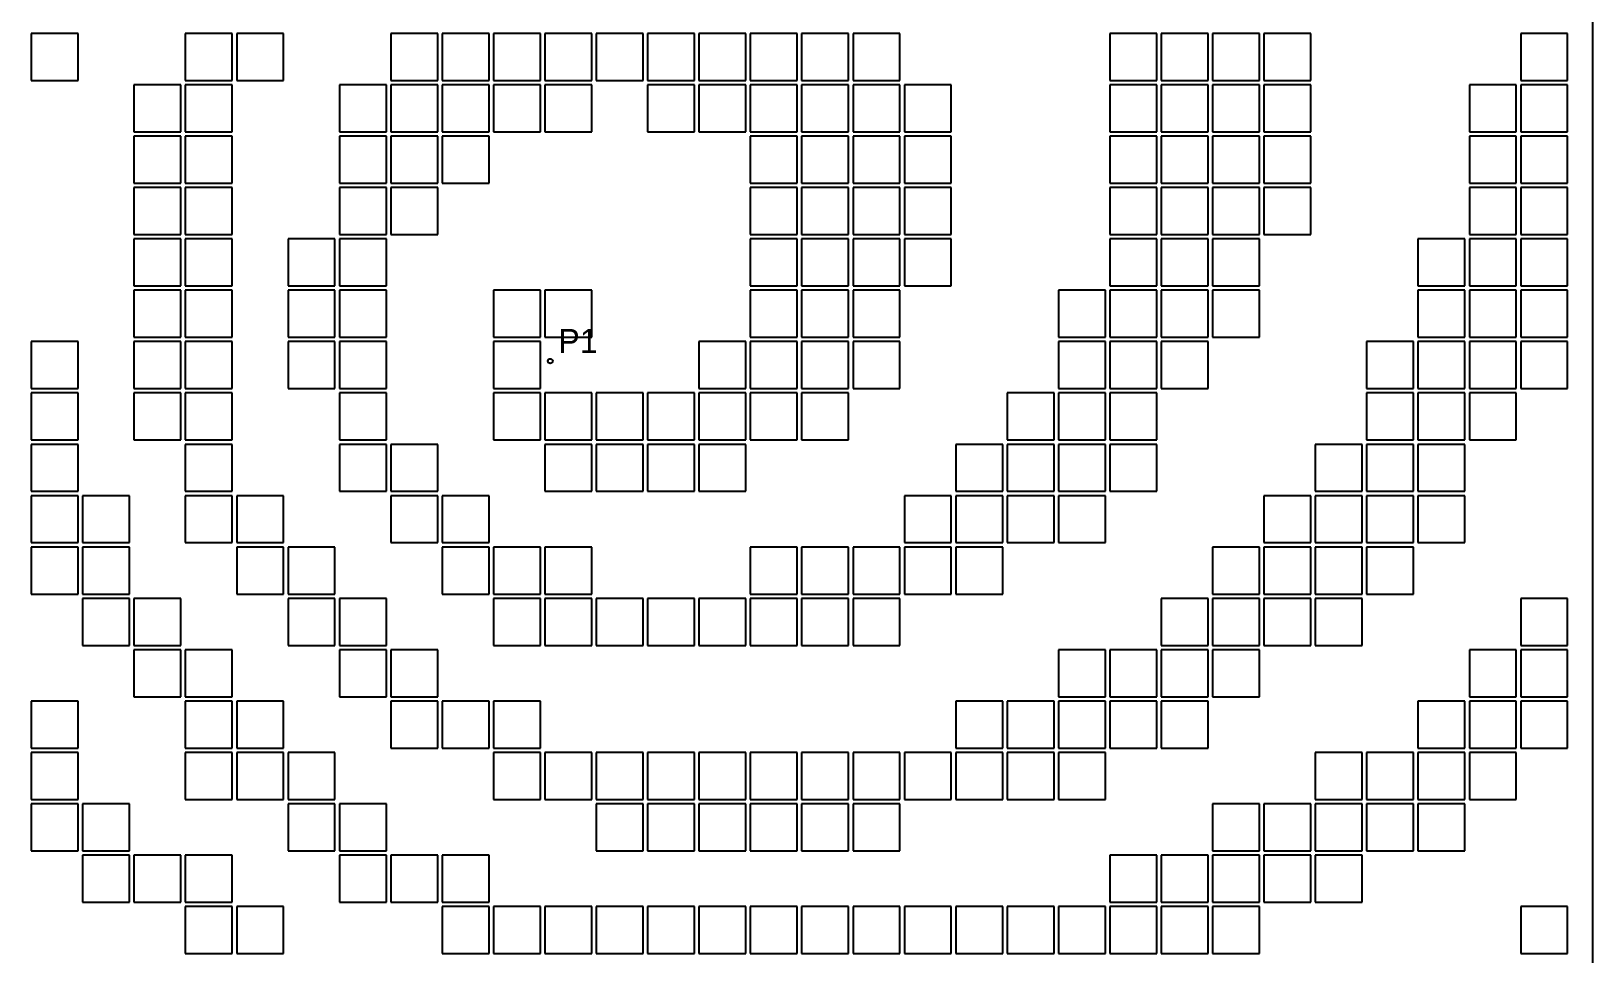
# Model space of a CAD drawing. Extents: x -326 to 326, y -269 to 269.
# Drawn here: x 0.3 to 194.9, y 38.4 to 153.6 of the extents above; entities that cross this region are included whole.
import ezdxf

# ---------------------------------------------------------------- set-up
doc = ezdxf.new("R2010")
doc.units = 0

msp = doc.modelspace()

# ---------------------------------------------------------------- linework, layer by layer
at = {"layer": 'FEEDS'}
msp.add_circle((64.952, 112.5), 0.3, dxfattribs=at)
at = {"layer": 'PATCHES'}
for p, q in [((6.125, 153.325), (0.275, 153.325)), ((0.275, 153.325), (0.275, 147.475)), ((6.125, 147.475), (6.125, 153.325)), ((25.325, 153.325), (19.475, 153.325)), ((19.475, 153.325), (19.475, 147.475)), ((25.325, 147.475), (25.325, 153.325)), ((31.725, 153.325), (25.875, 153.325)), ((25.875, 153.325), (25.875, 147.475)), ((31.725, 147.475), (31.725, 153.325)), ((50.925, 153.325), (45.075, 153.325)), ((45.075, 153.325), (45.075, 147.475)), ((50.925, 147.475), (50.925, 153.325)), ((57.325, 153.325), (51.475, 153.325)), ((51.475, 153.325), (51.475, 147.475)), ((57.325, 147.475), (57.325, 153.325)), ((63.725, 153.325), (57.875, 153.325)), ((57.875, 153.325), (57.875, 147.475)), ((63.725, 147.475), (63.725, 153.325)), ((70.125, 153.325), (64.275, 153.325)), ((64.275, 153.325), (64.275, 147.475)), ((70.125, 147.475), (70.125, 153.325)), ((76.525, 153.325), (70.675, 153.325)), ((70.675, 153.325), (70.675, 147.475)), ((76.525, 147.475), (76.525, 153.325)), ((82.925, 153.325), (77.075, 153.325)), ((77.075, 153.325), (77.075, 147.475)), ((82.925, 147.475), (82.925, 153.325)), ((89.325, 153.325), (83.475, 153.325)), ((83.475, 153.325), (83.475, 147.475)), ((89.325, 147.475), (89.325, 153.325)), ((95.725, 153.325), (89.875, 153.325)), ((89.875, 153.325), (89.875, 147.475)), ((95.725, 147.475), (95.725, 153.325)), ((102.125, 153.325), (96.275, 153.325)), ((96.275, 153.325), (96.275, 147.475)), ((102.125, 147.475), (102.125, 153.325)), ((108.525, 153.325), (102.675, 153.325)), ((102.675, 153.325), (102.675, 147.475)), ((108.525, 147.475), (108.525, 153.325)), ((140.525, 153.325), (134.675, 153.325)), ((134.675, 153.325), (134.675, 147.475)), ((140.525, 147.475), (140.525, 153.325)), ((146.925, 153.325), (141.075, 153.325)), ((141.075, 153.325), (141.075, 147.475)), ((146.925, 147.475), (146.925, 153.325)), ((153.325, 153.325), (147.475, 153.325)), ((147.475, 153.325), (147.475, 147.475)), ((153.325, 147.475), (153.325, 153.325)), ((159.725, 153.325), (153.875, 153.325)), ((153.875, 153.325), (153.875, 147.475)), ((159.725, 147.475), (159.725, 153.325)), ((191.725, 153.325), (185.875, 153.325)), ((185.875, 153.325), (185.875, 147.475)), ((191.725, 147.475), (191.725, 153.325)), ((0.275, 147.475), (6.125, 147.475)), ((18.925, 146.925), (13.075, 146.925)), ((13.075, 146.925), (13.075, 141.075)), ((18.925, 141.075), (18.925, 146.925)), ((19.475, 147.475), (25.325, 147.475)), ((25.325, 146.925), (19.475, 146.925)), ((19.475, 146.925), (19.475, 141.075)), ((25.325, 141.075), (25.325, 146.925)), ((25.875, 147.475), (31.725, 147.475)), ((44.525, 146.925), (38.675, 146.925)), ((38.675, 146.925), (38.675, 141.075)), ((44.525, 141.075), (44.525, 146.925)), ((45.075, 147.475), (50.925, 147.475)), ((50.925, 146.925), (45.075, 146.925)), ((45.075, 146.925), (45.075, 141.075)), ((50.925, 141.075), (50.925, 146.925)), ((51.475, 147.475), (57.325, 147.475)), ((57.325, 146.925), (51.475, 146.925)), ((51.475, 146.925), (51.475, 141.075)), ((57.325, 141.075), (57.325, 146.925)), ((57.875, 147.475), (63.725, 147.475)), ((63.725, 146.925), (57.875, 146.925)), ((57.875, 146.925), (57.875, 141.075)), ((63.725, 141.075), (63.725, 146.925)), ((64.275, 147.475), (70.125, 147.475)), ((70.125, 146.925), (64.275, 146.925)), ((64.275, 146.925), (64.275, 141.075)), ((70.125, 141.075), (70.125, 146.925)), ((70.675, 147.475), (76.525, 147.475)), ((77.075, 147.475), (82.925, 147.475)), ((82.925, 146.925), (77.075, 146.925)), ((77.075, 146.925), (77.075, 141.075)), ((82.925, 141.075), (82.925, 146.925)), ((83.475, 147.475), (89.325, 147.475)), ((89.325, 146.925), (83.475, 146.925)), ((83.475, 146.925), (83.475, 141.075)), ((89.325, 141.075), (89.325, 146.925)), ((89.875, 147.475), (95.725, 147.475)), ((95.725, 146.925), (89.875, 146.925)), ((89.875, 146.925), (89.875, 141.075)), ((95.725, 141.075), (95.725, 146.925)), ((96.275, 147.475), (102.125, 147.475)), ((102.125, 146.925), (96.275, 146.925)), ((96.275, 146.925), (96.275, 141.075)), ((102.125, 141.075), (102.125, 146.925)), ((102.675, 147.475), (108.525, 147.475)), ((108.525, 146.925), (102.675, 146.925)), ((102.675, 146.925), (102.675, 141.075)), ((108.525, 141.075), (108.525, 146.925)), ((114.925, 146.925), (109.075, 146.925)), ((109.075, 146.925), (109.075, 141.075)), ((114.925, 141.075), (114.925, 146.925)), ((134.675, 147.475), (140.525, 147.475)), ((140.525, 146.925), (134.675, 146.925)), ((134.675, 146.925), (134.675, 141.075)), ((140.525, 141.075), (140.525, 146.925)), ((141.075, 147.475), (146.925, 147.475)), ((146.925, 146.925), (141.075, 146.925)), ((141.075, 146.925), (141.075, 141.075)), ((146.925, 141.075), (146.925, 146.925)), ((147.475, 147.475), (153.325, 147.475)), ((153.325, 146.925), (147.475, 146.925)), ((147.475, 146.925), (147.475, 141.075)), ((153.325, 141.075), (153.325, 146.925)), ((153.875, 147.475), (159.725, 147.475)), ((159.725, 146.925), (153.875, 146.925)), ((153.875, 146.925), (153.875, 141.075)), ((159.725, 141.075), (159.725, 146.925)), ((185.325, 146.925), (179.475, 146.925)), ((179.475, 146.925), (179.475, 141.075)), ((185.325, 141.075), (185.325, 146.925)), ((185.875, 147.475), (191.725, 147.475)), ((191.725, 146.925), (185.875, 146.925)), ((185.875, 146.925), (185.875, 141.075)), ((191.725, 141.075), (191.725, 146.925)), ((13.075, 141.075), (18.925, 141.075)), ((18.925, 140.525), (13.075, 140.525)), ((13.075, 140.525), (13.075, 134.675)), ((18.925, 134.675), (18.925, 140.525)), ((19.475, 141.075), (25.325, 141.075)), ((25.325, 140.525), (19.475, 140.525)), ((19.475, 140.525), (19.475, 134.675)), ((25.325, 134.675), (25.325, 140.525)), ((38.675, 141.075), (44.525, 141.075)), ((44.525, 140.525), (38.675, 140.525)), ((38.675, 140.525), (38.675, 134.675)), ((44.525, 134.675), (44.525, 140.525)), ((45.075, 141.075), (50.925, 141.075)), ((50.925, 140.525), (45.075, 140.525)), ((45.075, 140.525), (45.075, 134.675)), ((50.925, 134.675), (50.925, 140.525)), ((51.475, 141.075), (57.325, 141.075)), ((57.325, 140.525), (51.475, 140.525)), ((51.475, 140.525), (51.475, 134.675)), ((57.325, 134.675), (57.325, 140.525)), ((57.875, 141.075), (63.725, 141.075)), ((64.275, 141.075), (70.125, 141.075)), ((77.075, 141.075), (82.925, 141.075)), ((83.475, 141.075), (89.325, 141.075)), ((89.875, 141.075), (95.725, 141.075)), ((95.725, 140.525), (89.875, 140.525)), ((89.875, 140.525), (89.875, 134.675)), ((95.725, 134.675), (95.725, 140.525)), ((96.275, 141.075), (102.125, 141.075)), ((102.125, 140.525), (96.275, 140.525)), ((96.275, 140.525), (96.275, 134.675)), ((102.125, 134.675), (102.125, 140.525)), ((102.675, 141.075), (108.525, 141.075)), ((108.525, 140.525), (102.675, 140.525)), ((102.675, 140.525), (102.675, 134.675)), ((108.525, 134.675), (108.525, 140.525)), ((109.075, 141.075), (114.925, 141.075)), ((114.925, 140.525), (109.075, 140.525)), ((109.075, 140.525), (109.075, 134.675)), ((114.925, 134.675), (114.925, 140.525)), ((134.675, 141.075), (140.525, 141.075)), ((140.525, 140.525), (134.675, 140.525)), ((134.675, 140.525), (134.675, 134.675)), ((140.525, 134.675), (140.525, 140.525)), ((141.075, 141.075), (146.925, 141.075)), ((146.925, 140.525), (141.075, 140.525)), ((141.075, 140.525), (141.075, 134.675)), ((146.925, 134.675), (146.925, 140.525)), ((147.475, 141.075), (153.325, 141.075)), ((153.325, 140.525), (147.475, 140.525)), ((147.475, 140.525), (147.475, 134.675)), ((153.325, 134.675), (153.325, 140.525)), ((153.875, 141.075), (159.725, 141.075)), ((159.725, 140.525), (153.875, 140.525)), ((153.875, 140.525), (153.875, 134.675)), ((159.725, 134.675), (159.725, 140.525)), ((179.475, 141.075), (185.325, 141.075)), ((185.325, 140.525), (179.475, 140.525)), ((179.475, 140.525), (179.475, 134.675)), ((185.325, 134.675), (185.325, 140.525)), ((185.875, 141.075), (191.725, 141.075)), ((191.725, 140.525), (185.875, 140.525)), ((185.875, 140.525), (185.875, 134.675)), ((191.725, 134.675), (191.725, 140.525)), ((13.075, 134.675), (18.925, 134.675)), ((19.475, 134.675), (25.325, 134.675)), ((38.675, 134.675), (44.525, 134.675)), ((45.075, 134.675), (50.925, 134.675)), ((51.475, 134.675), (57.325, 134.675)), ((89.875, 134.675), (95.725, 134.675)), ((96.275, 134.675), (102.125, 134.675)), ((102.675, 134.675), (108.525, 134.675)), ((109.075, 134.675), (114.925, 134.675)), ((134.675, 134.675), (140.525, 134.675)), ((141.075, 134.675), (146.925, 134.675)), ((147.475, 134.675), (153.325, 134.675)), ((153.875, 134.675), (159.725, 134.675)), ((179.475, 134.675), (185.325, 134.675)), ((185.875, 134.675), (191.725, 134.675)), ((18.925, 134.125), (13.075, 134.125)), ((13.075, 134.125), (13.075, 128.275)), ((18.925, 128.275), (18.925, 134.125)), ((25.325, 134.125), (19.475, 134.125)), ((19.475, 134.125), (19.475, 128.275)), ((25.325, 128.275), (25.325, 134.125)), ((44.525, 134.125), (38.675, 134.125)), ((38.675, 134.125), (38.675, 128.275)), ((44.525, 128.275), (44.525, 134.125)), ((50.925, 134.125), (45.075, 134.125)), ((45.075, 134.125), (45.075, 128.275)), ((50.925, 128.275), (50.925, 134.125)), ((95.725, 134.125), (89.875, 134.125)), ((89.875, 134.125), (89.875, 128.275)), ((95.725, 128.275), (95.725, 134.125)), ((102.125, 134.125), (96.275, 134.125)), ((96.275, 134.125), (96.275, 128.275)), ((102.125, 128.275), (102.125, 134.125)), ((108.525, 134.125), (102.675, 134.125)), ((102.675, 134.125), (102.675, 128.275)), ((108.525, 128.275), (108.525, 134.125)), ((114.925, 134.125), (109.075, 134.125)), ((109.075, 134.125), (109.075, 128.275)), ((114.925, 128.275), (114.925, 134.125)), ((140.525, 134.125), (134.675, 134.125)), ((134.675, 134.125), (134.675, 128.275)), ((140.525, 128.275), (140.525, 134.125)), ((146.925, 134.125), (141.075, 134.125)), ((141.075, 134.125), (141.075, 128.275)), ((146.925, 128.275), (146.925, 134.125)), ((153.325, 134.125), (147.475, 134.125)), ((147.475, 134.125), (147.475, 128.275)), ((153.325, 128.275), (153.325, 134.125)), ((159.725, 134.125), (153.875, 134.125)), ((153.875, 134.125), (153.875, 128.275)), ((159.725, 128.275), (159.725, 134.125)), ((185.325, 134.125), (179.475, 134.125)), ((179.475, 134.125), (179.475, 128.275)), ((185.325, 128.275), (185.325, 134.125)), ((191.725, 134.125), (185.875, 134.125)), ((185.875, 134.125), (185.875, 128.275)), ((191.725, 128.275), (191.725, 134.125)), ((13.075, 128.275), (18.925, 128.275)), ((18.925, 127.725), (13.075, 127.725)), ((13.075, 127.725), (13.075, 121.875)), ((18.925, 121.875), (18.925, 127.725)), ((19.475, 128.275), (25.325, 128.275)), ((25.325, 127.725), (19.475, 127.725)), ((19.475, 127.725), (19.475, 121.875)), ((25.325, 121.875), (25.325, 127.725)), ((38.125, 127.725), (32.275, 127.725)), ((32.275, 127.725), (32.275, 121.875)), ((38.125, 121.875), (38.125, 127.725)), ((38.675, 128.275), (44.525, 128.275)), ((44.525, 127.725), (38.675, 127.725)), ((38.675, 127.725), (38.675, 121.875)), ((44.525, 121.875), (44.525, 127.725)), ((45.075, 128.275), (50.925, 128.275)), ((89.875, 128.275), (95.725, 128.275)), ((95.725, 127.725), (89.875, 127.725)), ((89.875, 127.725), (89.875, 121.875)), ((95.725, 121.875), (95.725, 127.725)), ((96.275, 128.275), (102.125, 128.275)), ((102.125, 127.725), (96.275, 127.725)), ((96.275, 127.725), (96.275, 121.875)), ((102.125, 121.875), (102.125, 127.725)), ((102.675, 128.275), (108.525, 128.275)), ((108.525, 127.725), (102.675, 127.725)), ((102.675, 127.725), (102.675, 121.875)), ((108.525, 121.875), (108.525, 127.725)), ((109.075, 128.275), (114.925, 128.275)), ((114.925, 127.725), (109.075, 127.725)), ((109.075, 127.725), (109.075, 121.875)), ((114.925, 121.875), (114.925, 127.725)), ((134.675, 128.275), (140.525, 128.275)), ((140.525, 127.725), (134.675, 127.725)), ((134.675, 127.725), (134.675, 121.875)), ((140.525, 121.875), (140.525, 127.725)), ((141.075, 128.275), (146.925, 128.275)), ((146.925, 127.725), (141.075, 127.725)), ((141.075, 127.725), (141.075, 121.875)), ((146.925, 121.875), (146.925, 127.725)), ((147.475, 128.275), (153.325, 128.275)), ((153.325, 127.725), (147.475, 127.725)), ((147.475, 127.725), (147.475, 121.875)), ((153.325, 121.875), (153.325, 127.725)), ((153.875, 128.275), (159.725, 128.275)), ((178.925, 127.725), (173.075, 127.725)), ((173.075, 127.725), (173.075, 121.875)), ((178.925, 121.875), (178.925, 127.725)), ((179.475, 128.275), (185.325, 128.275)), ((185.325, 127.725), (179.475, 127.725)), ((179.475, 127.725), (179.475, 121.875)), ((185.325, 121.875), (185.325, 127.725)), ((185.875, 128.275), (191.725, 128.275)), ((191.725, 127.725), (185.875, 127.725)), ((185.875, 127.725), (185.875, 121.875)), ((191.725, 121.875), (191.725, 127.725)), ((13.075, 121.875), (18.925, 121.875)), ((18.925, 121.325), (13.075, 121.325)), ((13.075, 121.325), (13.075, 115.475)), ((18.925, 115.475), (18.925, 121.325)), ((19.475, 121.875), (25.325, 121.875)), ((25.325, 121.325), (19.475, 121.325)), ((19.475, 121.325), (19.475, 115.475)), ((25.325, 115.475), (25.325, 121.325)), ((32.275, 121.875), (38.125, 121.875)), ((38.125, 121.325), (32.275, 121.325)), ((32.275, 121.325), (32.275, 115.475)), ((38.125, 115.475), (38.125, 121.325)), ((38.675, 121.875), (44.525, 121.875)), ((44.525, 121.325), (38.675, 121.325)), ((38.675, 121.325), (38.675, 115.475)), ((44.525, 115.475), (44.525, 121.325)), ((63.725, 121.325), (57.875, 121.325)), ((57.875, 121.325), (57.875, 115.475)), ((63.725, 115.475), (63.725, 121.325)), ((70.125, 121.325), (64.275, 121.325)), ((64.275, 121.325), (64.275, 115.475)), ((70.125, 115.475), (70.125, 121.325)), ((89.875, 121.875), (95.725, 121.875)), ((95.725, 121.325), (89.875, 121.325)), ((89.875, 121.325), (89.875, 115.475)), ((95.725, 115.475), (95.725, 121.325)), ((96.275, 121.875), (102.125, 121.875)), ((102.125, 121.325), (96.275, 121.325)), ((96.275, 121.325), (96.275, 115.475)), ((102.125, 115.475), (102.125, 121.325)), ((102.675, 121.875), (108.525, 121.875)), ((108.525, 121.325), (102.675, 121.325)), ((102.675, 121.325), (102.675, 115.475)), ((108.525, 115.475), (108.525, 121.325)), ((109.075, 121.875), (114.925, 121.875)), ((134.125, 121.325), (128.275, 121.325)), ((128.275, 121.325), (128.275, 115.475)), ((134.125, 115.475), (134.125, 121.325)), ((134.675, 121.875), (140.525, 121.875)), ((140.525, 121.325), (134.675, 121.325)), ((134.675, 121.325), (134.675, 115.475)), ((140.525, 115.475), (140.525, 121.325)), ((141.075, 121.875), (146.925, 121.875)), ((146.925, 121.325), (141.075, 121.325)), ((141.075, 121.325), (141.075, 115.475)), ((146.925, 115.475), (146.925, 121.325)), ((147.475, 121.875), (153.325, 121.875)), ((153.325, 121.325), (147.475, 121.325)), ((147.475, 121.325), (147.475, 115.475)), ((153.325, 115.475), (153.325, 121.325)), ((173.075, 121.875), (178.925, 121.875)), ((178.925, 121.325), (173.075, 121.325)), ((173.075, 121.325), (173.075, 115.475)), ((178.925, 115.475), (178.925, 121.325)), ((179.475, 121.875), (185.325, 121.875)), ((185.325, 121.325), (179.475, 121.325)), ((179.475, 121.325), (179.475, 115.475)), ((185.325, 115.475), (185.325, 121.325)), ((185.875, 121.875), (191.725, 121.875)), ((191.725, 121.325), (185.875, 121.325)), ((185.875, 121.325), (185.875, 115.475)), ((191.725, 115.475), (191.725, 121.325)), ((6.125, 114.925), (0.275, 114.925)), ((0.275, 114.925), (0.275, 109.075)), ((6.125, 109.075), (6.125, 114.925)), ((13.075, 115.475), (18.925, 115.475)), ((18.925, 114.925), (13.075, 114.925)), ((13.075, 114.925), (13.075, 109.075)), ((18.925, 109.075), (18.925, 114.925)), ((19.475, 115.475), (25.325, 115.475)), ((25.325, 114.925), (19.475, 114.925)), ((19.475, 114.925), (19.475, 109.075)), ((25.325, 109.075), (25.325, 114.925)), ((32.275, 115.475), (38.125, 115.475)), ((38.125, 114.925), (32.275, 114.925)), ((32.275, 114.925), (32.275, 109.075)), ((38.125, 109.075), (38.125, 114.925)), ((38.675, 115.475), (44.525, 115.475)), ((44.525, 114.925), (38.675, 114.925)), ((38.675, 114.925), (38.675, 109.075)), ((44.525, 109.075), (44.525, 114.925)), ((57.875, 115.475), (63.725, 115.475)), ((63.725, 114.925), (57.875, 114.925)), ((57.875, 114.925), (57.875, 109.075)), ((63.725, 109.075), (63.725, 114.925)), ((64.275, 115.475), (70.125, 115.475)), ((89.325, 114.925), (83.475, 114.925)), ((83.475, 114.925), (83.475, 109.075)), ((89.325, 109.075), (89.325, 114.925)), ((89.875, 115.475), (95.725, 115.475)), ((95.725, 114.925), (89.875, 114.925)), ((89.875, 114.925), (89.875, 109.075)), ((95.725, 109.075), (95.725, 114.925)), ((96.275, 115.475), (102.125, 115.475)), ((102.125, 114.925), (96.275, 114.925)), ((96.275, 114.925), (96.275, 109.075)), ((102.125, 109.075), (102.125, 114.925)), ((102.675, 115.475), (108.525, 115.475)), ((108.525, 114.925), (102.675, 114.925)), ((102.675, 114.925), (102.675, 109.075)), ((108.525, 109.075), (108.525, 114.925)), ((128.275, 115.475), (134.125, 115.475)), ((134.125, 114.925), (128.275, 114.925)), ((128.275, 114.925), (128.275, 109.075)), ((134.125, 109.075), (134.125, 114.925)), ((134.675, 115.475), (140.525, 115.475)), ((140.525, 114.925), (134.675, 114.925)), ((134.675, 114.925), (134.675, 109.075)), ((140.525, 109.075), (140.525, 114.925)), ((141.075, 115.475), (146.925, 115.475)), ((146.925, 114.925), (141.075, 114.925)), ((141.075, 114.925), (141.075, 109.075)), ((146.925, 109.075), (146.925, 114.925)), ((147.475, 115.475), (153.325, 115.475)), ((172.525, 114.925), (166.675, 114.925)), ((166.675, 114.925), (166.675, 109.075)), ((172.525, 109.075), (172.525, 114.925)), ((173.075, 115.475), (178.925, 115.475)), ((178.925, 114.925), (173.075, 114.925)), ((173.075, 114.925), (173.075, 109.075)), ((178.925, 109.075), (178.925, 114.925)), ((179.475, 115.475), (185.325, 115.475)), ((185.325, 114.925), (179.475, 114.925)), ((179.475, 114.925), (179.475, 109.075)), ((185.325, 109.075), (185.325, 114.925)), ((185.875, 115.475), (191.725, 115.475)), ((191.725, 114.925), (185.875, 114.925)), ((185.875, 114.925), (185.875, 109.075)), ((191.725, 109.075), (191.725, 114.925)), ((0.275, 109.075), (6.125, 109.075)), ((13.075, 109.075), (18.925, 109.075)), ((19.475, 109.075), (25.325, 109.075)), ((32.275, 109.075), (38.125, 109.075)), ((38.675, 109.075), (44.525, 109.075)), ((57.875, 109.075), (63.725, 109.075)), ((83.475, 109.075), (89.325, 109.075)), ((89.875, 109.075), (95.725, 109.075)), ((96.275, 109.075), (102.125, 109.075)), ((102.675, 109.075), (108.525, 109.075)), ((128.275, 109.075), (134.125, 109.075)), ((134.675, 109.075), (140.525, 109.075)), ((141.075, 109.075), (146.925, 109.075)), ((166.675, 109.075), (172.525, 109.075)), ((173.075, 109.075), (178.925, 109.075)), ((179.475, 109.075), (185.325, 109.075)), ((185.875, 109.075), (191.725, 109.075)), ((6.125, 108.525), (0.275, 108.525)), ((0.275, 108.525), (0.275, 102.675)), ((6.125, 102.675), (6.125, 108.525)), ((18.925, 108.525), (13.075, 108.525)), ((13.075, 108.525), (13.075, 102.675)), ((18.925, 102.675), (18.925, 108.525)), ((25.325, 108.525), (19.475, 108.525)), ((19.475, 108.525), (19.475, 102.675)), ((25.325, 102.675), (25.325, 108.525)), ((44.525, 108.525), (38.675, 108.525)), ((38.675, 108.525), (38.675, 102.675)), ((44.525, 102.675), (44.525, 108.525)), ((63.725, 108.525), (57.875, 108.525)), ((57.875, 108.525), (57.875, 102.675)), ((63.725, 102.675), (63.725, 108.525)), ((70.125, 108.525), (64.275, 108.525)), ((64.275, 108.525), (64.275, 102.675)), ((70.125, 102.675), (70.125, 108.525)), ((76.525, 108.525), (70.675, 108.525)), ((70.675, 108.525), (70.675, 102.675)), ((76.525, 102.675), (76.525, 108.525)), ((82.925, 108.525), (77.075, 108.525)), ((77.075, 108.525), (77.075, 102.675)), ((82.925, 102.675), (82.925, 108.525)), ((89.325, 108.525), (83.475, 108.525)), ((83.475, 108.525), (83.475, 102.675)), ((89.325, 102.675), (89.325, 108.525)), ((95.725, 108.525), (89.875, 108.525)), ((89.875, 108.525), (89.875, 102.675)), ((95.725, 102.675), (95.725, 108.525)), ((102.125, 108.525), (96.275, 108.525)), ((96.275, 108.525), (96.275, 102.675)), ((102.125, 102.675), (102.125, 108.525)), ((127.725, 108.525), (121.875, 108.525)), ((121.875, 108.525), (121.875, 102.675)), ((127.725, 102.675), (127.725, 108.525)), ((134.125, 108.525), (128.275, 108.525)), ((128.275, 108.525), (128.275, 102.675)), ((134.125, 102.675), (134.125, 108.525)), ((140.525, 108.525), (134.675, 108.525)), ((134.675, 108.525), (134.675, 102.675)), ((140.525, 102.675), (140.525, 108.525)), ((172.525, 108.525), (166.675, 108.525)), ((166.675, 108.525), (166.675, 102.675)), ((172.525, 102.675), (172.525, 108.525)), ((178.925, 108.525), (173.075, 108.525)), ((173.075, 108.525), (173.075, 102.675)), ((178.925, 102.675), (178.925, 108.525)), ((185.325, 108.525), (179.475, 108.525)), ((179.475, 108.525), (179.475, 102.675)), ((185.325, 102.675), (185.325, 108.525)), ((0.275, 102.675), (6.125, 102.675)), ((6.125, 102.125), (0.275, 102.125)), ((0.275, 102.125), (0.275, 96.275)), ((6.125, 96.275), (6.125, 102.125)), ((13.075, 102.675), (18.925, 102.675)), ((19.475, 102.675), (25.325, 102.675)), ((25.325, 102.125), (19.475, 102.125)), ((19.475, 102.125), (19.475, 96.275)), ((25.325, 96.275), (25.325, 102.125)), ((38.675, 102.675), (44.525, 102.675)), ((44.525, 102.125), (38.675, 102.125)), ((38.675, 102.125), (38.675, 96.275)), ((44.525, 96.275), (44.525, 102.125)), ((50.925, 102.125), (45.075, 102.125)), ((45.075, 102.125), (45.075, 96.275)), ((50.925, 96.275), (50.925, 102.125)), ((57.875, 102.675), (63.725, 102.675)), ((64.275, 102.675), (70.125, 102.675)), ((70.125, 102.125), (64.275, 102.125)), ((64.275, 102.125), (64.275, 96.275)), ((70.125, 96.275), (70.125, 102.125)), ((70.675, 102.675), (76.525, 102.675)), ((76.525, 102.125), (70.675, 102.125)), ((70.675, 102.125), (70.675, 96.275)), ((76.525, 96.275), (76.525, 102.125)), ((77.075, 102.675), (82.925, 102.675)), ((82.925, 102.125), (77.075, 102.125)), ((77.075, 102.125), (77.075, 96.275)), ((82.925, 96.275), (82.925, 102.125)), ((83.475, 102.675), (89.325, 102.675)), ((89.325, 102.125), (83.475, 102.125)), ((83.475, 102.125), (83.475, 96.275)), ((89.325, 96.275), (89.325, 102.125)), ((89.875, 102.675), (95.725, 102.675)), ((96.275, 102.675), (102.125, 102.675)), ((121.325, 102.125), (115.475, 102.125)), ((115.475, 102.125), (115.475, 96.275)), ((121.325, 96.275), (121.325, 102.125)), ((121.875, 102.675), (127.725, 102.675)), ((127.725, 102.125), (121.875, 102.125)), ((121.875, 102.125), (121.875, 96.275)), ((127.725, 96.275), (127.725, 102.125)), ((128.275, 102.675), (134.125, 102.675)), ((134.125, 102.125), (128.275, 102.125)), ((128.275, 102.125), (128.275, 96.275)), ((134.125, 96.275), (134.125, 102.125)), ((134.675, 102.675), (140.525, 102.675)), ((140.525, 102.125), (134.675, 102.125)), ((134.675, 102.125), (134.675, 96.275)), ((140.525, 96.275), (140.525, 102.125)), ((166.125, 102.125), (160.275, 102.125)), ((160.275, 102.125), (160.275, 96.275)), ((166.125, 96.275), (166.125, 102.125)), ((166.675, 102.675), (172.525, 102.675)), ((172.525, 102.125), (166.675, 102.125)), ((166.675, 102.125), (166.675, 96.275)), ((172.525, 96.275), (172.525, 102.125)), ((173.075, 102.675), (178.925, 102.675)), ((178.925, 102.125), (173.075, 102.125)), ((173.075, 102.125), (173.075, 96.275)), ((178.925, 96.275), (178.925, 102.125)), ((179.475, 102.675), (185.325, 102.675)), ((0.275, 96.275), (6.125, 96.275)), ((6.125, 95.725), (0.275, 95.725)), ((0.275, 95.725), (0.275, 89.875)), ((6.125, 89.875), (6.125, 95.725)), ((12.525, 95.725), (6.675, 95.725)), ((6.675, 95.725), (6.675, 89.875)), ((12.525, 89.875), (12.525, 95.725)), ((19.475, 96.275), (25.325, 96.275)), ((25.325, 95.725), (19.475, 95.725)), ((19.475, 95.725), (19.475, 89.875)), ((25.325, 89.875), (25.325, 95.725)), ((31.725, 95.725), (25.875, 95.725)), ((25.875, 95.725), (25.875, 89.875)), ((31.725, 89.875), (31.725, 95.725)), ((38.675, 96.275), (44.525, 96.275)), ((45.075, 96.275), (50.925, 96.275)), ((50.925, 95.725), (45.075, 95.725)), ((45.075, 95.725), (45.075, 89.875)), ((50.925, 89.875), (50.925, 95.725)), ((57.325, 95.725), (51.475, 95.725)), ((51.475, 95.725), (51.475, 89.875)), ((57.325, 89.875), (57.325, 95.725)), ((64.275, 96.275), (70.125, 96.275)), ((70.675, 96.275), (76.525, 96.275)), ((77.075, 96.275), (82.925, 96.275)), ((83.475, 96.275), (89.325, 96.275)), ((114.925, 95.725), (109.075, 95.725)), ((109.075, 95.725), (109.075, 89.875)), ((114.925, 89.875), (114.925, 95.725)), ((115.475, 96.275), (121.325, 96.275)), ((121.325, 95.725), (115.475, 95.725)), ((115.475, 95.725), (115.475, 89.875)), ((121.325, 89.875), (121.325, 95.725)), ((121.875, 96.275), (127.725, 96.275)), ((127.725, 95.725), (121.875, 95.725)), ((121.875, 95.725), (121.875, 89.875)), ((127.725, 89.875), (127.725, 95.725)), ((128.275, 96.275), (134.125, 96.275)), ((134.125, 95.725), (128.275, 95.725)), ((128.275, 95.725), (128.275, 89.875)), ((134.125, 89.875), (134.125, 95.725)), ((134.675, 96.275), (140.525, 96.275)), ((159.725, 95.725), (153.875, 95.725)), ((153.875, 95.725), (153.875, 89.875)), ((159.725, 89.875), (159.725, 95.725)), ((160.275, 96.275), (166.125, 96.275)), ((166.125, 95.725), (160.275, 95.725)), ((160.275, 95.725), (160.275, 89.875)), ((166.125, 89.875), (166.125, 95.725)), ((166.675, 96.275), (172.525, 96.275)), ((172.525, 95.725), (166.675, 95.725)), ((166.675, 95.725), (166.675, 89.875)), ((172.525, 89.875), (172.525, 95.725)), ((173.075, 96.275), (178.925, 96.275)), ((178.925, 95.725), (173.075, 95.725)), ((173.075, 95.725), (173.075, 89.875)), ((178.925, 89.875), (178.925, 95.725)), ((0.275, 89.875), (6.125, 89.875)), ((6.675, 89.875), (12.525, 89.875)), ((19.475, 89.875), (25.325, 89.875)), ((25.875, 89.875), (31.725, 89.875)), ((45.075, 89.875), (50.925, 89.875)), ((51.475, 89.875), (57.325, 89.875)), ((109.075, 89.875), (114.925, 89.875)), ((115.475, 89.875), (121.325, 89.875)), ((121.875, 89.875), (127.725, 89.875)), ((128.275, 89.875), (134.125, 89.875)), ((153.875, 89.875), (159.725, 89.875)), ((160.275, 89.875), (166.125, 89.875)), ((166.675, 89.875), (172.525, 89.875)), ((173.075, 89.875), (178.925, 89.875)), ((6.125, 89.325), (0.275, 89.325)), ((0.275, 89.325), (0.275, 83.475)), ((6.125, 83.475), (6.125, 89.325)), ((12.525, 89.325), (6.675, 89.325)), ((6.675, 89.325), (6.675, 83.475)), ((12.525, 83.475), (12.525, 89.325)), ((31.725, 89.325), (25.875, 89.325)), ((25.875, 89.325), (25.875, 83.475)), ((31.725, 83.475), (31.725, 89.325)), ((38.125, 89.325), (32.275, 89.325)), ((32.275, 89.325), (32.275, 83.475)), ((38.125, 83.475), (38.125, 89.325)), ((57.325, 89.325), (51.475, 89.325)), ((51.475, 89.325), (51.475, 83.475)), ((57.325, 83.475), (57.325, 89.325)), ((63.725, 89.325), (57.875, 89.325)), ((57.875, 89.325), (57.875, 83.475)), ((63.725, 83.475), (63.725, 89.325)), ((70.125, 89.325), (64.275, 89.325)), ((64.275, 89.325), (64.275, 83.475)), ((70.125, 83.475), (70.125, 89.325)), ((95.725, 89.325), (89.875, 89.325)), ((89.875, 89.325), (89.875, 83.475)), ((95.725, 83.475), (95.725, 89.325)), ((102.125, 89.325), (96.275, 89.325)), ((96.275, 89.325), (96.275, 83.475)), ((102.125, 83.475), (102.125, 89.325)), ((108.525, 89.325), (102.675, 89.325)), ((102.675, 89.325), (102.675, 83.475)), ((108.525, 83.475), (108.525, 89.325)), ((114.925, 89.325), (109.075, 89.325)), ((109.075, 89.325), (109.075, 83.475)), ((114.925, 83.475), (114.925, 89.325)), ((121.325, 89.325), (115.475, 89.325)), ((115.475, 89.325), (115.475, 83.475)), ((121.325, 83.475), (121.325, 89.325)), ((153.325, 89.325), (147.475, 89.325)), ((147.475, 89.325), (147.475, 83.475)), ((153.325, 83.475), (153.325, 89.325)), ((159.725, 89.325), (153.875, 89.325)), ((153.875, 89.325), (153.875, 83.475)), ((159.725, 83.475), (159.725, 89.325)), ((166.125, 89.325), (160.275, 89.325)), ((160.275, 89.325), (160.275, 83.475)), ((166.125, 83.475), (166.125, 89.325)), ((172.525, 89.325), (166.675, 89.325)), ((166.675, 89.325), (166.675, 83.475)), ((172.525, 83.475), (172.525, 89.325)), ((0.275, 83.475), (6.125, 83.475)), ((6.675, 83.475), (12.525, 83.475)), ((12.525, 82.925), (6.675, 82.925)), ((6.675, 82.925), (6.675, 77.075)), ((12.525, 77.075), (12.525, 82.925)), ((18.925, 82.925), (13.075, 82.925)), ((13.075, 82.925), (13.075, 77.075)), ((18.925, 77.075), (18.925, 82.925)), ((25.875, 83.475), (31.725, 83.475)), ((32.275, 83.475), (38.125, 83.475)), ((38.125, 82.925), (32.275, 82.925)), ((32.275, 82.925), (32.275, 77.075)), ((38.125, 77.075), (38.125, 82.925)), ((44.525, 82.925), (38.675, 82.925)), ((38.675, 82.925), (38.675, 77.075)), ((44.525, 77.075), (44.525, 82.925)), ((51.475, 83.475), (57.325, 83.475)), ((57.875, 83.475), (63.725, 83.475)), ((63.725, 82.925), (57.875, 82.925)), ((57.875, 82.925), (57.875, 77.075)), ((63.725, 77.075), (63.725, 82.925)), ((64.275, 83.475), (70.125, 83.475)), ((70.125, 82.925), (64.275, 82.925)), ((64.275, 82.925), (64.275, 77.075)), ((70.125, 77.075), (70.125, 82.925)), ((76.525, 82.925), (70.675, 82.925)), ((70.675, 82.925), (70.675, 77.075)), ((76.525, 77.075), (76.525, 82.925)), ((82.925, 82.925), (77.075, 82.925)), ((77.075, 82.925), (77.075, 77.075)), ((82.925, 77.075), (82.925, 82.925)), ((89.325, 82.925), (83.475, 82.925)), ((83.475, 82.925), (83.475, 77.075)), ((89.325, 77.075), (89.325, 82.925)), ((89.875, 83.475), (95.725, 83.475)), ((95.725, 82.925), (89.875, 82.925)), ((89.875, 82.925), (89.875, 77.075)), ((95.725, 77.075), (95.725, 82.925)), ((96.275, 83.475), (102.125, 83.475)), ((102.125, 82.925), (96.275, 82.925)), ((96.275, 82.925), (96.275, 77.075)), ((102.125, 77.075), (102.125, 82.925)), ((102.675, 83.475), (108.525, 83.475)), ((108.525, 82.925), (102.675, 82.925)), ((102.675, 82.925), (102.675, 77.075)), ((108.525, 77.075), (108.525, 82.925)), ((109.075, 83.475), (114.925, 83.475)), ((115.475, 83.475), (121.325, 83.475)), ((146.925, 82.925), (141.075, 82.925)), ((141.075, 82.925), (141.075, 77.075)), ((146.925, 77.075), (146.925, 82.925)), ((147.475, 83.475), (153.325, 83.475)), ((153.325, 82.925), (147.475, 82.925)), ((147.475, 82.925), (147.475, 77.075)), ((153.325, 77.075), (153.325, 82.925)), ((153.875, 83.475), (159.725, 83.475)), ((159.725, 82.925), (153.875, 82.925)), ((153.875, 82.925), (153.875, 77.075)), ((159.725, 77.075), (159.725, 82.925)), ((160.275, 83.475), (166.125, 83.475)), ((166.125, 82.925), (160.275, 82.925)), ((160.275, 82.925), (160.275, 77.075)), ((166.125, 77.075), (166.125, 82.925)), ((166.675, 83.475), (172.525, 83.475)), ((191.725, 82.925), (185.875, 82.925)), ((185.875, 82.925), (185.875, 77.075)), ((191.725, 77.075), (191.725, 82.925)), ((6.675, 77.075), (12.525, 77.075)), ((13.075, 77.075), (18.925, 77.075)), ((18.925, 76.525), (13.075, 76.525)), ((13.075, 76.525), (13.075, 70.675)), ((18.925, 70.675), (18.925, 76.525)), ((25.325, 76.525), (19.475, 76.525)), ((19.475, 76.525), (19.475, 70.675)), ((25.325, 70.675), (25.325, 76.525)), ((32.275, 77.075), (38.125, 77.075)), ((38.675, 77.075), (44.525, 77.075)), ((44.525, 76.525), (38.675, 76.525)), ((38.675, 76.525), (38.675, 70.675)), ((44.525, 70.675), (44.525, 76.525)), ((50.925, 76.525), (45.075, 76.525)), ((45.075, 76.525), (45.075, 70.675)), ((50.925, 70.675), (50.925, 76.525)), ((57.875, 77.075), (63.725, 77.075)), ((64.275, 77.075), (70.125, 77.075)), ((70.675, 77.075), (76.525, 77.075)), ((77.075, 77.075), (82.925, 77.075)), ((83.475, 77.075), (89.325, 77.075)), ((89.875, 77.075), (95.725, 77.075)), ((96.275, 77.075), (102.125, 77.075)), ((102.675, 77.075), (108.525, 77.075)), ((134.125, 76.525), (128.275, 76.525)), ((128.275, 76.525), (128.275, 70.675)), ((134.125, 70.675), (134.125, 76.525)), ((140.525, 76.525), (134.675, 76.525)), ((134.675, 76.525), (134.675, 70.675)), ((140.525, 70.675), (140.525, 76.525)), ((141.075, 77.075), (146.925, 77.075)), ((146.925, 76.525), (141.075, 76.525)), ((141.075, 76.525), (141.075, 70.675)), ((146.925, 70.675), (146.925, 76.525)), ((147.475, 77.075), (153.325, 77.075)), ((153.325, 76.525), (147.475, 76.525)), ((147.475, 76.525), (147.475, 70.675)), ((153.325, 70.675), (153.325, 76.525)), ((153.875, 77.075), (159.725, 77.075)), ((160.275, 77.075), (166.125, 77.075)), ((185.325, 76.525), (179.475, 76.525)), ((179.475, 76.525), (179.475, 70.675)), ((185.325, 70.675), (185.325, 76.525)), ((185.875, 77.075), (191.725, 77.075)), ((191.725, 76.525), (185.875, 76.525)), ((185.875, 76.525), (185.875, 70.675)), ((191.725, 70.675), (191.725, 76.525)), ((6.125, 70.125), (0.275, 70.125)), ((0.275, 70.125), (0.275, 64.275)), ((6.125, 64.275), (6.125, 70.125)), ((13.075, 70.675), (18.925, 70.675)), ((19.475, 70.675), (25.325, 70.675)), ((25.325, 70.125), (19.475, 70.125)), ((19.475, 70.125), (19.475, 64.275)), ((25.325, 64.275), (25.325, 70.125)), ((31.725, 70.125), (25.875, 70.125)), ((25.875, 70.125), (25.875, 64.275)), ((31.725, 64.275), (31.725, 70.125)), ((38.675, 70.675), (44.525, 70.675)), ((45.075, 70.675), (50.925, 70.675)), ((50.925, 70.125), (45.075, 70.125)), ((45.075, 70.125), (45.075, 64.275)), ((50.925, 64.275), (50.925, 70.125)), ((57.325, 70.125), (51.475, 70.125)), ((51.475, 70.125), (51.475, 64.275)), ((57.325, 64.275), (57.325, 70.125)), ((63.725, 70.125), (57.875, 70.125)), ((57.875, 70.125), (57.875, 64.275)), ((63.725, 64.275), (63.725, 70.125)), ((121.325, 70.125), (115.475, 70.125)), ((115.475, 70.125), (115.475, 64.275)), ((121.325, 64.275), (121.325, 70.125)), ((127.725, 70.125), (121.875, 70.125)), ((121.875, 70.125), (121.875, 64.275)), ((127.725, 64.275), (127.725, 70.125)), ((128.275, 70.675), (134.125, 70.675)), ((134.125, 70.125), (128.275, 70.125)), ((128.275, 70.125), (128.275, 64.275)), ((134.125, 64.275), (134.125, 70.125)), ((134.675, 70.675), (140.525, 70.675)), ((140.525, 70.125), (134.675, 70.125)), ((134.675, 70.125), (134.675, 64.275)), ((140.525, 64.275), (140.525, 70.125)), ((141.075, 70.675), (146.925, 70.675)), ((146.925, 70.125), (141.075, 70.125)), ((141.075, 70.125), (141.075, 64.275)), ((146.925, 64.275), (146.925, 70.125)), ((147.475, 70.675), (153.325, 70.675)), ((178.925, 70.125), (173.075, 70.125)), ((173.075, 70.125), (173.075, 64.275)), ((178.925, 64.275), (178.925, 70.125)), ((179.475, 70.675), (185.325, 70.675)), ((185.325, 70.125), (179.475, 70.125)), ((179.475, 70.125), (179.475, 64.275)), ((185.325, 64.275), (185.325, 70.125)), ((185.875, 70.675), (191.725, 70.675)), ((191.725, 70.125), (185.875, 70.125)), ((185.875, 70.125), (185.875, 64.275)), ((191.725, 64.275), (191.725, 70.125)), ((0.275, 64.275), (6.125, 64.275)), ((19.475, 64.275), (25.325, 64.275)), ((25.875, 64.275), (31.725, 64.275)), ((45.075, 64.275), (50.925, 64.275)), ((51.475, 64.275), (57.325, 64.275)), ((57.875, 64.275), (63.725, 64.275)), ((115.475, 64.275), (121.325, 64.275)), ((121.875, 64.275), (127.725, 64.275)), ((128.275, 64.275), (134.125, 64.275)), ((134.675, 64.275), (140.525, 64.275)), ((141.075, 64.275), (146.925, 64.275)), ((173.075, 64.275), (178.925, 64.275)), ((179.475, 64.275), (185.325, 64.275)), ((185.875, 64.275), (191.725, 64.275)), ((6.125, 63.725), (0.275, 63.725)), ((0.275, 63.725), (0.275, 57.875)), ((6.125, 57.875), (6.125, 63.725)), ((25.325, 63.725), (19.475, 63.725)), ((19.475, 63.725), (19.475, 57.875)), ((25.325, 57.875), (25.325, 63.725)), ((31.725, 63.725), (25.875, 63.725)), ((25.875, 63.725), (25.875, 57.875)), ((31.725, 57.875), (31.725, 63.725)), ((38.125, 63.725), (32.275, 63.725)), ((32.275, 63.725), (32.275, 57.875)), ((38.125, 57.875), (38.125, 63.725)), ((63.725, 63.725), (57.875, 63.725)), ((57.875, 63.725), (57.875, 57.875)), ((63.725, 57.875), (63.725, 63.725)), ((70.125, 63.725), (64.275, 63.725)), ((64.275, 63.725), (64.275, 57.875)), ((70.125, 57.875), (70.125, 63.725)), ((76.525, 63.725), (70.675, 63.725)), ((70.675, 63.725), (70.675, 57.875)), ((76.525, 57.875), (76.525, 63.725)), ((82.925, 63.725), (77.075, 63.725)), ((77.075, 63.725), (77.075, 57.875)), ((82.925, 57.875), (82.925, 63.725)), ((89.325, 63.725), (83.475, 63.725)), ((83.475, 63.725), (83.475, 57.875)), ((89.325, 57.875), (89.325, 63.725)), ((95.725, 63.725), (89.875, 63.725)), ((89.875, 63.725), (89.875, 57.875)), ((95.725, 57.875), (95.725, 63.725)), ((102.125, 63.725), (96.275, 63.725)), ((96.275, 63.725), (96.275, 57.875)), ((102.125, 57.875), (102.125, 63.725)), ((108.525, 63.725), (102.675, 63.725)), ((102.675, 63.725), (102.675, 57.875)), ((108.525, 57.875), (108.525, 63.725)), ((114.925, 63.725), (109.075, 63.725)), ((109.075, 63.725), (109.075, 57.875)), ((114.925, 57.875), (114.925, 63.725)), ((121.325, 63.725), (115.475, 63.725)), ((115.475, 63.725), (115.475, 57.875)), ((121.325, 57.875), (121.325, 63.725)), ((127.725, 63.725), (121.875, 63.725)), ((121.875, 63.725), (121.875, 57.875)), ((127.725, 57.875), (127.725, 63.725)), ((134.125, 63.725), (128.275, 63.725)), ((128.275, 63.725), (128.275, 57.875)), ((134.125, 57.875), (134.125, 63.725)), ((166.125, 63.725), (160.275, 63.725)), ((160.275, 63.725), (160.275, 57.875)), ((166.125, 57.875), (166.125, 63.725)), ((172.525, 63.725), (166.675, 63.725)), ((166.675, 63.725), (166.675, 57.875)), ((172.525, 57.875), (172.525, 63.725)), ((178.925, 63.725), (173.075, 63.725)), ((173.075, 63.725), (173.075, 57.875)), ((178.925, 57.875), (178.925, 63.725)), ((185.325, 63.725), (179.475, 63.725)), ((179.475, 63.725), (179.475, 57.875)), ((185.325, 57.875), (185.325, 63.725)), ((0.275, 57.875), (6.125, 57.875)), ((6.125, 57.325), (0.275, 57.325)), ((0.275, 57.325), (0.275, 51.475)), ((6.125, 51.475), (6.125, 57.325)), ((12.525, 57.325), (6.675, 57.325)), ((6.675, 57.325), (6.675, 51.475)), ((12.525, 51.475), (12.525, 57.325)), ((19.475, 57.875), (25.325, 57.875)), ((25.875, 57.875), (31.725, 57.875)), ((32.275, 57.875), (38.125, 57.875)), ((38.125, 57.325), (32.275, 57.325)), ((32.275, 57.325), (32.275, 51.475)), ((38.125, 51.475), (38.125, 57.325)), ((44.525, 57.325), (38.675, 57.325)), ((38.675, 57.325), (38.675, 51.475)), ((44.525, 51.475), (44.525, 57.325)), ((57.875, 57.875), (63.725, 57.875)), ((64.275, 57.875), (70.125, 57.875)), ((70.675, 57.875), (76.525, 57.875)), ((76.525, 57.325), (70.675, 57.325)), ((70.675, 57.325), (70.675, 51.475)), ((76.525, 51.475), (76.525, 57.325)), ((77.075, 57.875), (82.925, 57.875)), ((82.925, 57.325), (77.075, 57.325)), ((77.075, 57.325), (77.075, 51.475)), ((82.925, 51.475), (82.925, 57.325)), ((83.475, 57.875), (89.325, 57.875)), ((89.325, 57.325), (83.475, 57.325)), ((83.475, 57.325), (83.475, 51.475)), ((89.325, 51.475), (89.325, 57.325)), ((89.875, 57.875), (95.725, 57.875)), ((95.725, 57.325), (89.875, 57.325)), ((89.875, 57.325), (89.875, 51.475)), ((95.725, 51.475), (95.725, 57.325)), ((96.275, 57.875), (102.125, 57.875)), ((102.125, 57.325), (96.275, 57.325)), ((96.275, 57.325), (96.275, 51.475)), ((102.125, 51.475), (102.125, 57.325)), ((102.675, 57.875), (108.525, 57.875)), ((108.525, 57.325), (102.675, 57.325)), ((102.675, 57.325), (102.675, 51.475)), ((108.525, 51.475), (108.525, 57.325)), ((109.075, 57.875), (114.925, 57.875)), ((115.475, 57.875), (121.325, 57.875)), ((121.875, 57.875), (127.725, 57.875)), ((128.275, 57.875), (134.125, 57.875)), ((153.325, 57.325), (147.475, 57.325)), ((147.475, 57.325), (147.475, 51.475)), ((153.325, 51.475), (153.325, 57.325)), ((159.725, 57.325), (153.875, 57.325)), ((153.875, 57.325), (153.875, 51.475)), ((159.725, 51.475), (159.725, 57.325)), ((160.275, 57.875), (166.125, 57.875)), ((166.125, 57.325), (160.275, 57.325)), ((160.275, 57.325), (160.275, 51.475)), ((166.125, 51.475), (166.125, 57.325)), ((166.675, 57.875), (172.525, 57.875)), ((172.525, 57.325), (166.675, 57.325)), ((166.675, 57.325), (166.675, 51.475)), ((172.525, 51.475), (172.525, 57.325)), ((173.075, 57.875), (178.925, 57.875)), ((178.925, 57.325), (173.075, 57.325)), ((173.075, 57.325), (173.075, 51.475)), ((178.925, 51.475), (178.925, 57.325)), ((179.475, 57.875), (185.325, 57.875)), ((0.275, 51.475), (6.125, 51.475)), ((6.675, 51.475), (12.525, 51.475)), ((12.525, 50.925), (6.675, 50.925)), ((6.675, 50.925), (6.675, 45.075)), ((12.525, 45.075), (12.525, 50.925)), ((18.925, 50.925), (13.075, 50.925)), ((13.075, 50.925), (13.075, 45.075)), ((18.925, 45.075), (18.925, 50.925)), ((25.325, 50.925), (19.475, 50.925)), ((19.475, 50.925), (19.475, 45.075)), ((25.325, 45.075), (25.325, 50.925)), ((32.275, 51.475), (38.125, 51.475)), ((38.675, 51.475), (44.525, 51.475)), ((44.525, 50.925), (38.675, 50.925)), ((38.675, 50.925), (38.675, 45.075)), ((44.525, 45.075), (44.525, 50.925)), ((50.925, 50.925), (45.075, 50.925)), ((45.075, 50.925), (45.075, 45.075)), ((50.925, 45.075), (50.925, 50.925)), ((57.325, 50.925), (51.475, 50.925)), ((51.475, 50.925), (51.475, 45.075)), ((57.325, 45.075), (57.325, 50.925)), ((70.675, 51.475), (76.525, 51.475)), ((77.075, 51.475), (82.925, 51.475)), ((83.475, 51.475), (89.325, 51.475)), ((89.875, 51.475), (95.725, 51.475)), ((96.275, 51.475), (102.125, 51.475)), ((102.675, 51.475), (108.525, 51.475)), ((140.525, 50.925), (134.675, 50.925)), ((134.675, 50.925), (134.675, 45.075)), ((140.525, 45.075), (140.525, 50.925)), ((146.925, 50.925), (141.075, 50.925)), ((141.075, 50.925), (141.075, 45.075)), ((146.925, 45.075), (146.925, 50.925)), ((147.475, 51.475), (153.325, 51.475)), ((153.325, 50.925), (147.475, 50.925)), ((147.475, 50.925), (147.475, 45.075)), ((153.325, 45.075), (153.325, 50.925)), ((153.875, 51.475), (159.725, 51.475)), ((159.725, 50.925), (153.875, 50.925)), ((153.875, 50.925), (153.875, 45.075)), ((159.725, 45.075), (159.725, 50.925)), ((160.275, 51.475), (166.125, 51.475)), ((166.125, 50.925), (160.275, 50.925)), ((160.275, 50.925), (160.275, 45.075)), ((166.125, 45.075), (166.125, 50.925)), ((166.675, 51.475), (172.525, 51.475)), ((173.075, 51.475), (178.925, 51.475)), ((6.675, 45.075), (12.525, 45.075)), ((13.075, 45.075), (18.925, 45.075)), ((19.475, 45.075), (25.325, 45.075)), ((38.675, 45.075), (44.525, 45.075)), ((45.075, 45.075), (50.925, 45.075)), ((51.475, 45.075), (57.325, 45.075)), ((134.675, 45.075), (140.525, 45.075)), ((141.075, 45.075), (146.925, 45.075)), ((147.475, 45.075), (153.325, 45.075)), ((153.875, 45.075), (159.725, 45.075)), ((160.275, 45.075), (166.125, 45.075)), ((25.325, 44.525), (19.475, 44.525)), ((19.475, 44.525), (19.475, 38.675)), ((25.325, 38.675), (25.325, 44.525)), ((31.725, 44.525), (25.875, 44.525)), ((25.875, 44.525), (25.875, 38.675)), ((31.725, 38.675), (31.725, 44.525)), ((57.325, 44.525), (51.475, 44.525)), ((51.475, 44.525), (51.475, 38.675)), ((57.325, 38.675), (57.325, 44.525)), ((63.725, 44.525), (57.875, 44.525)), ((57.875, 44.525), (57.875, 38.675)), ((63.725, 38.675), (63.725, 44.525)), ((70.125, 44.525), (64.275, 44.525)), ((64.275, 44.525), (64.275, 38.675)), ((70.125, 38.675), (70.125, 44.525)), ((76.525, 44.525), (70.675, 44.525)), ((70.675, 44.525), (70.675, 38.675)), ((76.525, 38.675), (76.525, 44.525)), ((82.925, 44.525), (77.075, 44.525)), ((77.075, 44.525), (77.075, 38.675)), ((82.925, 38.675), (82.925, 44.525)), ((89.325, 44.525), (83.475, 44.525)), ((83.475, 44.525), (83.475, 38.675)), ((89.325, 38.675), (89.325, 44.525)), ((95.725, 44.525), (89.875, 44.525)), ((89.875, 44.525), (89.875, 38.675)), ((95.725, 38.675), (95.725, 44.525)), ((102.125, 44.525), (96.275, 44.525)), ((96.275, 44.525), (96.275, 38.675)), ((102.125, 38.675), (102.125, 44.525)), ((108.525, 44.525), (102.675, 44.525)), ((102.675, 44.525), (102.675, 38.675)), ((108.525, 38.675), (108.525, 44.525)), ((114.925, 44.525), (109.075, 44.525)), ((109.075, 44.525), (109.075, 38.675)), ((114.925, 38.675), (114.925, 44.525)), ((121.325, 44.525), (115.475, 44.525)), ((115.475, 44.525), (115.475, 38.675)), ((121.325, 38.675), (121.325, 44.525)), ((127.725, 44.525), (121.875, 44.525)), ((121.875, 44.525), (121.875, 38.675)), ((127.725, 38.675), (127.725, 44.525)), ((134.125, 44.525), (128.275, 44.525)), ((128.275, 44.525), (128.275, 38.675)), ((134.125, 38.675), (134.125, 44.525)), ((140.525, 44.525), (134.675, 44.525)), ((134.675, 44.525), (134.675, 38.675)), ((140.525, 38.675), (140.525, 44.525)), ((146.925, 44.525), (141.075, 44.525)), ((141.075, 44.525), (141.075, 38.675)), ((146.925, 38.675), (146.925, 44.525)), ((153.325, 44.525), (147.475, 44.525)), ((147.475, 44.525), (147.475, 38.675)), ((153.325, 38.675), (153.325, 44.525)), ((191.725, 44.525), (185.875, 44.525)), ((185.875, 44.525), (185.875, 38.675)), ((191.725, 38.675), (191.725, 44.525)), ((19.475, 38.675), (25.325, 38.675)), ((25.875, 38.675), (31.725, 38.675)), ((51.475, 38.675), (57.325, 38.675)), ((57.875, 38.675), (63.725, 38.675)), ((64.275, 38.675), (70.125, 38.675)), ((70.675, 38.675), (76.525, 38.675)), ((77.075, 38.675), (82.925, 38.675)), ((83.475, 38.675), (89.325, 38.675)), ((89.875, 38.675), (95.725, 38.675)), ((96.275, 38.675), (102.125, 38.675)), ((102.675, 38.675), (108.525, 38.675)), ((109.075, 38.675), (114.925, 38.675)), ((115.475, 38.675), (121.325, 38.675)), ((121.875, 38.675), (127.725, 38.675)), ((128.275, 38.675), (134.125, 38.675)), ((134.675, 38.675), (140.525, 38.675)), ((141.075, 38.675), (146.925, 38.675)), ((147.475, 38.675), (153.325, 38.675)), ((185.875, 38.675), (191.725, 38.675))]:
    msp.add_line(p, q, dxfattribs=at)
at = {"layer": 'PORTS'}
msp.add_line((194.856, 37.5), (194.856, 187.5), dxfattribs=at)

# ---------------------------------------------------------------- texts
at = {"layer": 'FEEDS'}
msp.add_text('P1', height=3, dxfattribs=at).set_placement((65.952, 113.5))

doc.saveas('drawing.dxf')
